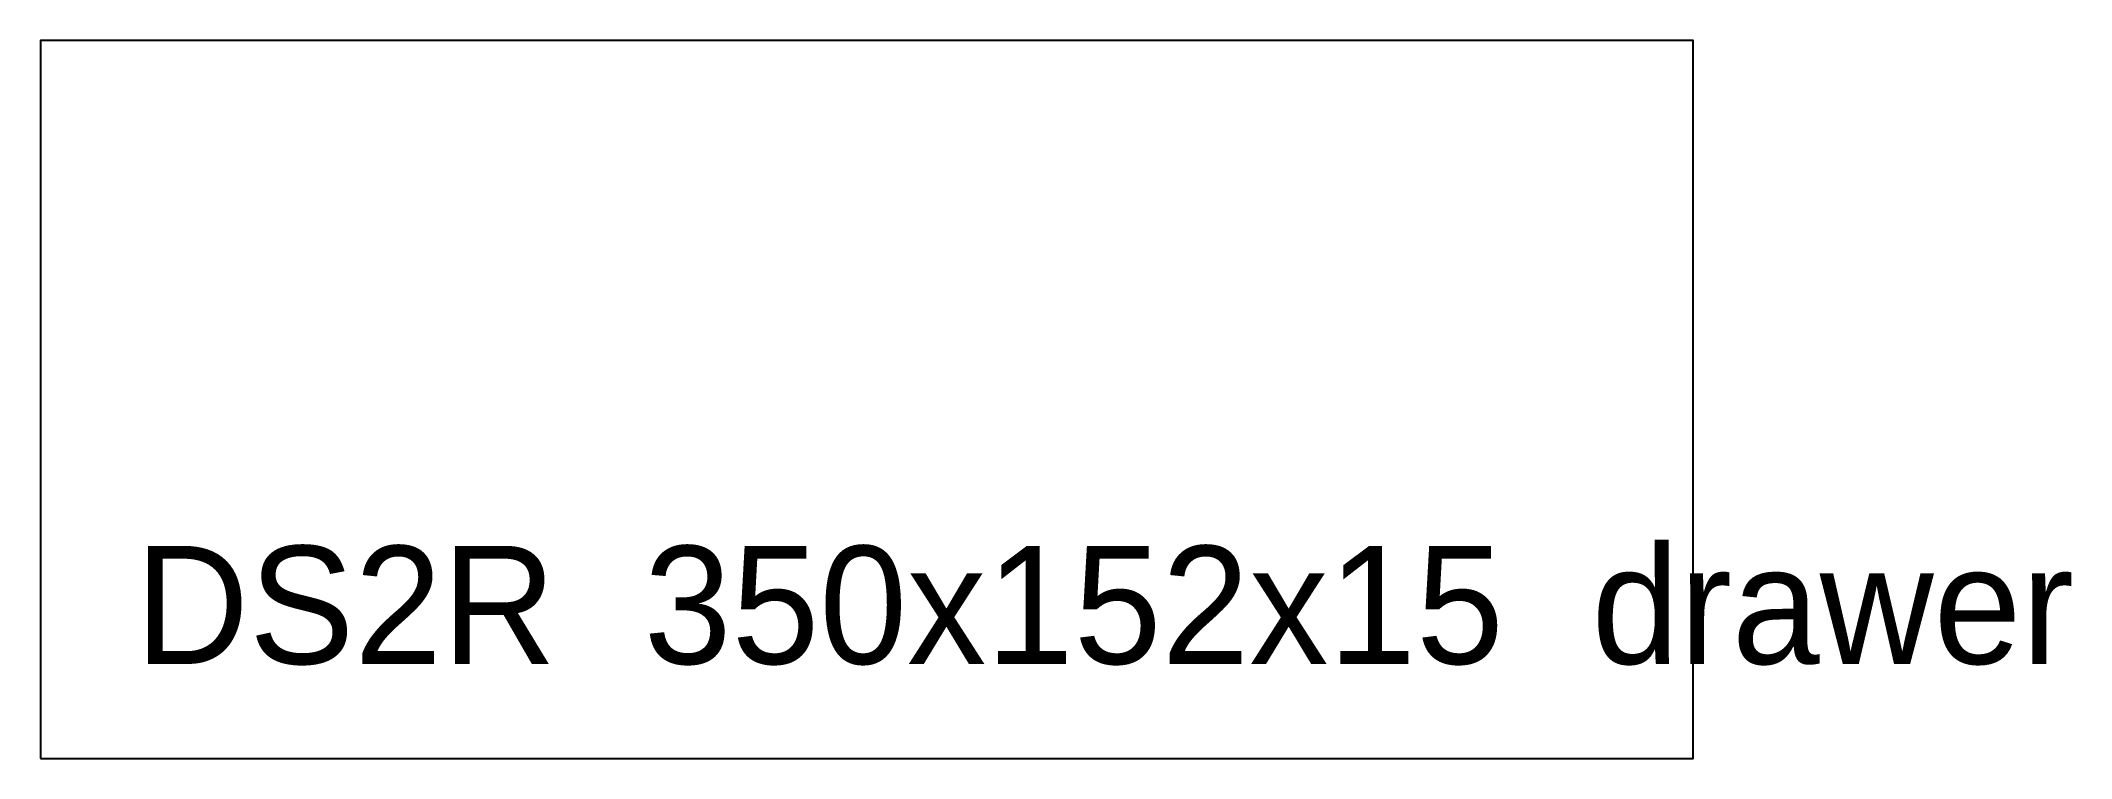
# Model space of a CAD drawing. Header units: millimetres. Extents: x 0 to 430, y 0 to 152.
import ezdxf

# ---------------------------------------------------------------- set-up
doc = ezdxf.new("R2010")
doc.units = ezdxf.units.MM
doc.layers.add('CUT', color=1, linetype='Continuous')
doc.layers.add('TEXT', color=7, linetype='Continuous')

msp = doc.modelspace()

# ---------------------------------------------------------------- linework, layer by layer
at = {"layer": 'CUT'}
msp.add_lwpolyline([(0, 0), (350, 0), (350, 152), (0, 152)], close=True, dxfattribs=at)

# ---------------------------------------------------------------- texts
at = {"layer": 'TEXT'}
msp.add_text('DS2R  350x152x15  drawer', height=25, dxfattribs=at).set_placement((20, 20))

doc.saveas('drawing.dxf')
